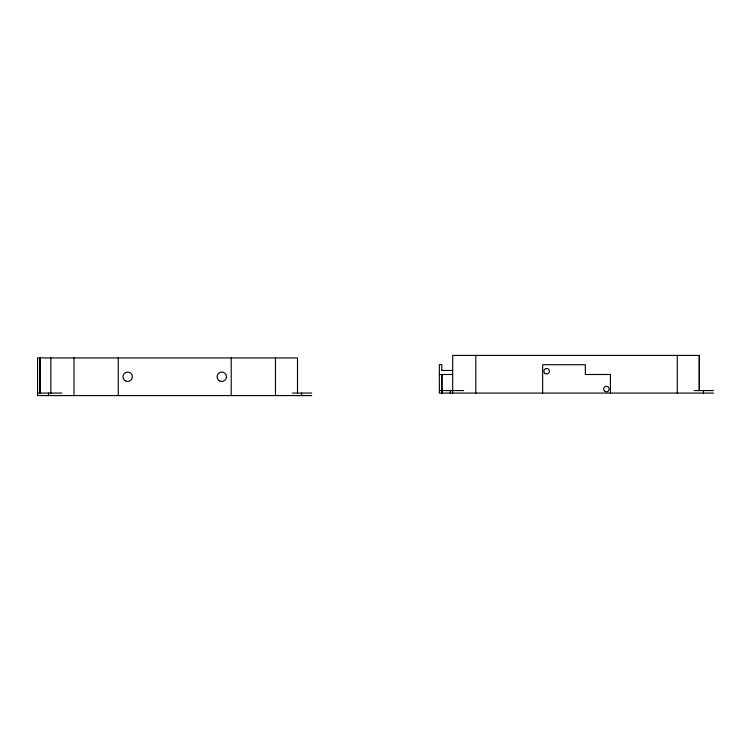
<?xml version="1.0" encoding="UTF-8"?>
<svg xmlns="http://www.w3.org/2000/svg" width="751" height="751" viewBox="0 0 751 751"><rect width="100%" height="100%" fill="white"/><g stroke="black" fill="none" stroke-linecap="round" stroke-linejoin="round"><path stroke-width="1.13" d="M441.87 370.478L452.684 370.478M439.354 374.496L452.684 374.496M440.274 390.558L463.583 390.558M694.131 390.558L713.441 390.558M38.461 393.073L61.77 393.073M292.327 393.073L311.627 393.073M713.441 393.073L439.354 393.073L439.354 364.704L441.87 364.704L441.87 370.515M311.627 395.58L37.55 395.58L37.55 357.927L297.509 357.927L297.509 393.073M703.405 390.558L703.405 393.073M699.312 390.558L699.312 355.42L452.684 355.42L452.684 393.073M699.265 355.42L699.265 390.558M677.271 355.42L677.271 393.073M610.422 393.073L610.422 374.496L585.32 374.496L585.32 364.704L542.654 364.704L542.654 393.073M475.805 355.42L475.805 393.073M450.3 390.558L450.3 393.073M301.602 393.073L301.602 395.58M275.467 357.927L275.467 395.58M231.205 357.927L231.205 395.58M118.254 357.927L118.254 395.58M73.992 357.927L73.992 395.58M50.871 357.927L50.871 393.299M48.496 393.073L48.496 395.58M40.056 357.927L40.056 393.299L40.056 357.927M441.87 374.496L441.87 393.073L441.87 374.496M605.024 391.449A2.76 2.76 0 0 0 609.164 389.056A2.76 2.76 0 0 0 605.024 386.662A2.76 2.76 0 0 0 605.024 391.449M545.282 373.623A2.76 2.76 0 0 0 549.432 371.229A2.76 2.76 0 0 0 545.282 368.844A2.76 2.76 0 0 0 545.282 373.623M125.229 380.776A4.703 4.703 0 0 0 132.373 376.852A4.703 4.703 0 0 0 125.398 372.627A4.703 4.703 0 0 0 125.229 380.776M219.348 380.776A4.703 4.703 0 0 0 226.502 376.852A4.703 4.703 0 0 0 219.527 372.627A4.703 4.703 0 0 0 219.348 380.776"/></g></svg>
